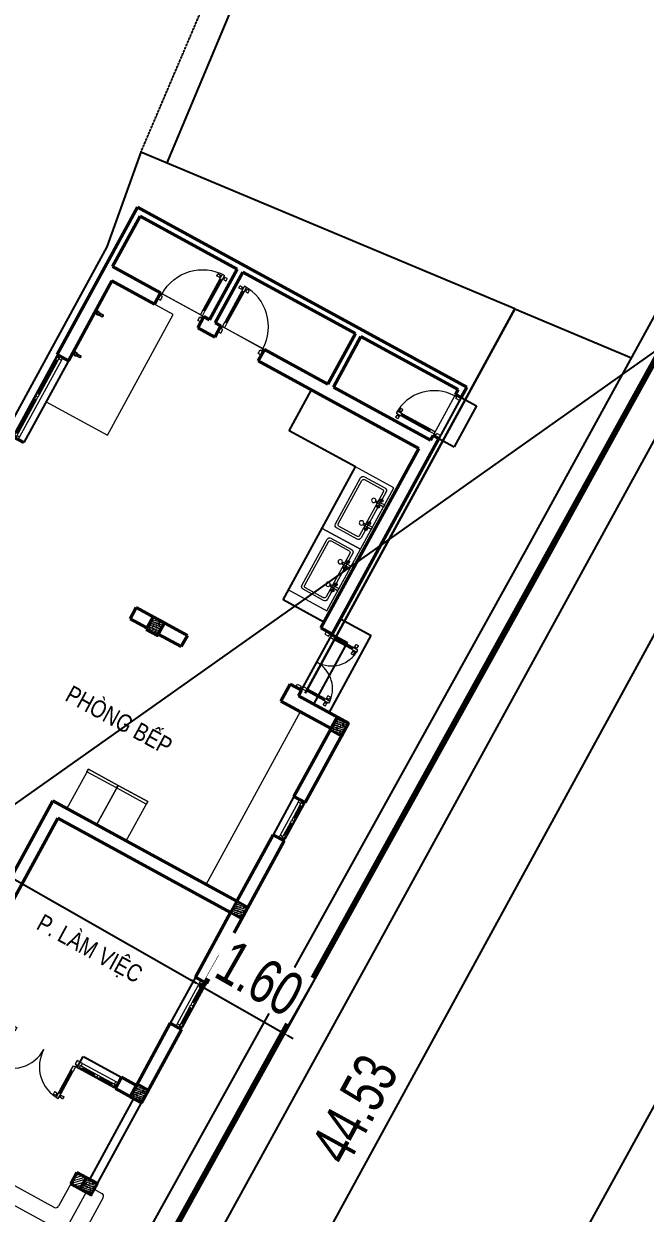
# Model space of a CAD drawing. Header units: millimetres. Extents: x -1055201 to -457681, y -323938 to 182808.
# Drawn here: x -718515 to -707848, y 146464 to 166879 of the extents above; entities that cross this region are included whole.
import ezdxf
from ezdxf.enums import TextEntityAlignment as Align
from ezdxf.xclip import XClip

# ---------------------------------------------------------------- set-up
doc = ezdxf.new("R2010")
doc.units = ezdxf.units.MM
doc.header["$LTSCALE"] = 5
doc.header["$XCLIPFRAME"] = 0
for name, pattern in [('CENTER2', [28.575, 19.05, -3.175, 3.175, -3.175]), ('DASHDOT2', [0.5, 0.25, -0.125, 0, -0.125]), ('DASHED2', [0.375, 0.25, -0.125])]:
    doc.linetypes.add(name, pattern=pattern)
doc.layers.get('0').update_dxf_attribs({"linetype": 'CENTER2'})
for name, color, linetype in [('BOVIA', 1, 'Continuous'), ('diavat', 9, 'Continuous'), ('KYHIEU', 7, 'Continuous'), ('NHA', 2, 'Continuous'), ('Tuongxay', 11, 'Continuous')]:
    doc.layers.add(name, color=color, linetype=linetype)
for name, color, linetype, lineweight in [('cat1', 30, 'Continuous', 50), ('hatch1', 136, 'Continuous', 9), ('ISO', 153, 'Continuous', 13), ('LC Dim', 8, 'Continuous', 18), ('LC Hatch', 252, 'Continuous', 9), ('LC Net dam2', 6, 'Continuous', 40), ('LC Net dam3', 1, 'Continuous', 60), ('LC Net thay', 7, 'Continuous', 25), ('LC Text2', 7, 'Continuous', 25), ('NOITHAT', 125, 'Continuous', 13), ('thay1', 63, 'Continuous', 18)]:
    doc.layers.add(name, color=color, linetype=linetype, lineweight=lineweight)
doc.layers.add('KCS_Plotter', color=11, linetype='Continuous', plot=False)
doc.styles.add('HOATBIF', font='hoatbif.shx', dxfattribs={"width": 0.75})
doc.styles.add('T2', font='VHARIAL.TTF', dxfattribs={"width": 0.8})
doc.styles.add('VnArialH', font='VHARIAL.TTF')
doc.linetypes.add('FENCELINE2', pattern='A,0.25,-0.1,[132,ltypeshp.shx,S=0.1,R=0,X=-0.1,Y=0],-0.1,1', length=1.45)
doc.dimstyles.new('Copy of 1-110', dxfattribs={"dimscale": 110, "dimtxt": 2.5, "dimasz": 0.35, "dimexe": 0.5, "dimexo": 0, "dimgap": 0.8, "dimtad": 1, "dimdec": 0, "dimzin": 0, "dimdsep": 46, "dimtxsty": 'HOATBIF', "dimblk1": 'DOT', "dimblk2": 'DOT', "dimsah": 1, "dimcen": -1, "dimdle": 1, "dimclrd": 256, "dimclre": 256, "dimclrt": 4, "dimadec": 3, "dimazin": 2, "dimtfac": 0.333333, "dimtdec": 0, "dimtix": 1, "dimtmove": 2, "dimatfit": 3, "dimldrblk": 'DOT', "dimfxl": 1, "dimtvp": 0.833333, "dimtolj": 1, "dimtzin": 0, "dimarcsym": 0})

# ---------------------------------------------------------------- blocks, each defined once
blk = doc.blocks.new('Nen ht')
at = {"layer": 'BOVIA', "color": 250, "flags": 128}
for points, elevation in [([(37892, 14124), (38583, 14137), (50244, 35337), (59645, 52500), (59068, 52724)], -192), ([(48244, 8450), (43800, 10662), (43525, 11069), (43430, 11574), (65976, 52541)], -2370)]:
    blk.add_lwpolyline(points, dxfattribs=dict(at, elevation=elevation))
at = {"layer": 'diavat', "color": 250, "linetype": 'DASHED2', "ltscale": 3, "elevation": 191}
blk.add_lwpolyline([(46128, 48850), (48547, 54523), (37864, 58858), (35698, 57665), (33093, 53147)], dxfattribs=at)
at = {"layer": 'NHA', "color": 250, "flags": 128}
for points, elevation in [([(49722, 56185), (46569, 48665)], 168), ([(48948, 39561), (52547, 46159), (46128, 48850), (45542, 47224), (43101, 42750)], 49), ([(52547, 46159), (46128, 48850)], 49), ([(52547, 46159), (54550, 45320)], 49)]:
    blk.add_lwpolyline(points, dxfattribs=dict(at, elevation=elevation))
at = {"layer": 'Tuongxay', "color": 250}
for points, elevation in [([(37759, 14194), (53101, 41847), (59068, 52724), (38492, 61299)], -2370), ([(37410, 14388), (52750, 42041), (58503, 52526), (38338, 60930)], -192), ([(52547, 46159), (48948, 39561)], 49)]:
    blk.add_lwpolyline(points, dxfattribs=dict(at, elevation=elevation))
at = {"layer": 'KYHIEU', "color": 250, "lineweight": 0, "style": 'VnArialH', "width": 0.6}
for tag, p in [('DC-02', (-46804, -9650, -10682)), ('2.478', (-46804, -10928, -10682))]:
    blk.add_attdef(tag, text='', height=756, dxfattribs=at).set_placement(p, align=Align.CENTER)
blk = doc.blocks.new('*U38')
for p, q in [((35, 0), (715, 0)), ((50, -110), (700, -110)), ((435, -20), (655, -20)), ((435, -60), (655, -60))]:
    blk.add_line(p, q)
at = {"color": 8, "lineweight": 5}
for p, q in [((95, -20), (315, -20)), ((95, -35), (315, -35)), ((95, -45), (315, -45)), ((95, -60), (315, -60)), ((435, -20), (655, -20)), ((435, -35), (655, -35)), ((435, -45), (655, -45)), ((435, -60), (655, -60))]:
    blk.add_line(p, q, dxfattribs=at)
for points in [[(0, 0), (35, 0), (35, -60), (50, -60), (50, -110), (0, -110), (0, 0)], [(750, 0), (715, 0), (715, -60), (700, -60), (700, -110), (750, -110), (750, 0)], [(435, -45), (435, -60), (375, -60), (375, -20), (435, -20), (435, -35), (425, -35), (425, -45), (435, -45)], [(655, -45), (655, -60), (715, -60), (715, -20), (655, -20), (655, -35), (665, -35), (665, -45), (655, -45)]]:
    blk.add_lwpolyline(points)
for points in [[(35, -20), (95, -20), (95, -35), (85, -35), (85, -45), (95, -45), (95, -60), (35, -60)], [(375, -20), (315, -20), (315, -35), (325, -35), (325, -45), (315, -45), (315, -60), (375, -60)]]:
    blk.add_lwpolyline(points, close=True)
for points in [[(95, -29, -0.312187), (102, -35, -0.312187)], [(95, -51, 0.312187), (102, -45, 0.312187)], [(315, -29, 0.312187), (308, -35, 0.312187)], [(315, -51, -0.312187), (308, -45, -0.312187)]]:
    blk.add_lwpolyline(points, format="xyb", dxfattribs=at)
for centre, start, end in [((434, -37), 14.2151, 83.5658), ((434, -43), 276.4342, 345.7849), ((656, -37), 96.4342, 165.7849), ((656, -43), 194.2151, 263.5658)]:
    blk.add_arc(centre, 8.25, start, end, dxfattribs=at)
blk = doc.blocks.new('*U39')
for p, q in [((30, 519), (30, 100)), ((70, 519), (70, 100)), ((1230, 519), (1230, 100)), ((1270, 519), (1270, 100))]:
    blk.add_line(p, q)
at = {"color": 8, "lineweight": 9}
for p, q in [((47, 529), (47, 90)), ((52, 529), (52, 90)), ((1248, 529), (1248, 90)), ((1252, 529), (1252, 90))]:
    blk.add_line(p, q, dxfattribs=at)
for points in [[(55, 519), (70, 519), (70, 619), (30, 619), (30, 519), (45, 519), (45, 529), (55, 529), (55, 519)], [(1245, 519), (1230, 519), (1230, 619), (1270, 619), (1270, 519), (1255, 519), (1255, 529), (1245, 529), (1245, 519)], [(20, 564), (10, 564), (10, 574), (20, 574)], [(80, 564), (90, 564), (90, 574), (80, 574)], [(1220, 564), (1210, 564), (1210, 574), (1220, 574)], [(1280, 564), (1290, 564), (1290, 574), (1280, 574)], [(30, 0), (0, 0), (0, -110), (60, -110), (60, -40), (30, -40), (30, 0)], [(55, 100), (70, 100), (70, 0), (30, 0), (30, 100), (45, 100), (45, 90), (55, 90), (55, 100)], [(1245, 100), (1230, 100), (1230, 0), (1270, 0), (1270, 100), (1255, 100), (1255, 90), (1245, 90), (1245, 100)], [(1270, 0), (1300, 0), (1300, -110), (1240, -110), (1240, -40), (1270, -40), (1270, 0)]]:
    blk.add_lwpolyline(points)
for points in [[(5, 548), (-35, 544, -0.443716), (-40, 549), (-40, 588, -0.443716), (-35, 593), (5, 589, -0.385314), (10, 584), (10, 553, -0.385314)], [(95, 548), (135, 544, 0.443716), (140, 549), (140, 588, 0.443716), (135, 593), (95, 589, 0.385314), (90, 584), (90, 553, 0.385314)], [(1205, 548), (1165, 544, -0.443716), (1160, 549), (1160, 588, -0.443716), (1165, 593), (1205, 589, -0.385314), (1210, 584), (1210, 553, -0.385314)], [(1295, 548), (1335, 544, 0.443716), (1340, 549), (1340, 588, 0.443716), (1335, 593), (1295, 589, 0.385314), (1290, 584), (1290, 553, 0.385314)]]:
    blk.add_lwpolyline(points, format="xyb", close=True)
at = {"color": 8, "lineweight": 5}
for centre, start, end in [((33, 1), 359.9081, 90.2333), ((1267, 1), 89.7667, 180.0919)]:
    blk.add_arc(centre, 617, start, end, dxfattribs=at)
for centre, start, end in [((70, 569), 143.1301, 216.8699), ((30, 569), 323.1301, 36.8699), ((1270, 569), 143.1301, 216.8699), ((1230, 569), 323.1301, 36.8699)]:
    blk.add_arc(centre, 50, start, end)
at = {"color": 8, "lineweight": 9}
for centre, start, end in [((47, 520), 186.4342, 273.2898), ((53, 520), 266.7102, 353.5658), ((1247, 520), 186.4342, 273.2898), ((1253, 520), 266.7102, 353.5658), ((47, 99), 86.7102, 173.5658), ((53, 99), 6.4342, 93.2898), ((1247, 99), 86.7102, 173.5658), ((1253, 99), 6.4342, 93.2898)]:
    blk.add_arc(centre, 8.25, start, end, dxfattribs=at)
blk = doc.blocks.new('*U35')
for p, q in [((35, 0), (865, 0)), ((50, -110), (850, -110)), ((510, -20), (805, -20)), ((510, -60), (805, -60))]:
    blk.add_line(p, q)
at = {"color": 8, "lineweight": 5}
for p, q in [((95, -20), (390, -20)), ((95, -35), (390, -35)), ((95, -45), (390, -45)), ((95, -60), (390, -60)), ((510, -20), (805, -20)), ((510, -35), (805, -35)), ((510, -45), (805, -45)), ((510, -60), (805, -60))]:
    blk.add_line(p, q, dxfattribs=at)
for points in [[(0, 0), (35, 0), (35, -60), (50, -60), (50, -110), (0, -110), (0, 0)], [(900, 0), (865, 0), (865, -60), (850, -60), (850, -110), (900, -110), (900, 0)], [(510, -45), (510, -60), (450, -60), (450, -20), (510, -20), (510, -35), (500, -35), (500, -45), (510, -45)], [(805, -45), (805, -60), (865, -60), (865, -20), (805, -20), (805, -35), (815, -35), (815, -45), (805, -45)]]:
    blk.add_lwpolyline(points)
for points in [[(35, -20), (95, -20), (95, -35), (85, -35), (85, -45), (95, -45), (95, -60), (35, -60)], [(450, -20), (390, -20), (390, -35), (400, -35), (400, -45), (390, -45), (390, -60), (450, -60)]]:
    blk.add_lwpolyline(points, close=True)
for points in [[(95, -29, -0.312187), (102, -35, -0.312187)], [(95, -51, 0.312187), (102, -45, 0.312187)], [(390, -29, 0.312187), (383, -35, 0.312187)], [(390, -51, -0.312187), (383, -45, -0.312187)]]:
    blk.add_lwpolyline(points, format="xyb", dxfattribs=at)
for centre, start, end in [((509, -37), 14.2151, 83.5658), ((509, -43), 276.4342, 345.7849), ((806, -37), 96.4342, 165.7849), ((806, -43), 194.2151, 263.5658)]:
    blk.add_arc(centre, 8.25, start, end, dxfattribs=at)
blk = doc.blocks.new('*U36')
for p, q in [((30, -419), (30, -100)), ((70, -419), (70, -100)), ((1030, -419), (1030, -100)), ((1070, -419), (1070, -100))]:
    blk.add_line(p, q)
at = {"color": 8, "lineweight": 9}
for p, q in [((47, -429), (47, -90)), ((52, -429), (52, -90)), ((1048, -429), (1048, -90)), ((1053, -429), (1053, -90))]:
    blk.add_line(p, q, dxfattribs=at)
for points in [[(30, 0), (0, 0), (0, 110), (60, 110), (60, 40), (30, 40), (30, 0)], [(55, -100), (70, -100), (70, 0), (30, 0), (30, -100), (45, -100), (45, -90), (55, -90), (55, -100)], [(1070, 0), (1100, 0), (1100, 110), (1040, 110), (1040, 40), (1070, 40), (1070, 0)], [(1045, -100), (1030, -100), (1030, 0), (1070, 0), (1070, -100), (1055, -100), (1055, -90), (1045, -90), (1045, -100)], [(20, -464), (10, -464), (10, -474), (20, -474)], [(55, -419), (70, -419), (70, -519), (30, -519), (30, -419), (45, -419), (45, -429), (55, -429), (55, -419)], [(80, -464), (90, -464), (90, -474), (80, -474)], [(1020, -464), (1010, -464), (1010, -474), (1020, -474)], [(1045, -419), (1030, -419), (1030, -519), (1070, -519), (1070, -419), (1055, -419), (1055, -429), (1045, -429), (1045, -419)], [(1080, -464), (1090, -464), (1090, -474), (1080, -474)]]:
    blk.add_lwpolyline(points)
for points in [[(5, -448), (-35, -444, 0.443716), (-40, -449), (-40, -488, 0.443716), (-35, -493), (5, -489, 0.385314), (10, -484), (10, -453, 0.385314)], [(95, -448), (135, -444, -0.443716), (140, -449), (140, -488, -0.443716), (135, -493), (95, -489, -0.385314), (90, -484), (90, -453, -0.385314)], [(1005, -448), (965, -444, 0.443716), (960, -449), (960, -488, 0.443716), (965, -493), (1005, -489, 0.385314), (1010, -484), (1010, -453, 0.385314)], [(1095, -448), (1135, -444, -0.443716), (1140, -449), (1140, -488, -0.443716), (1135, -493), (1095, -489, -0.385314), (1090, -484), (1090, -453, -0.385314)]]:
    blk.add_lwpolyline(points, format="xyb", close=True)
at = {"color": 8, "lineweight": 5}
for centre, start, end in [((32, -1), 269.7667, 0.0919), ((1068, -1), 179.9081, 270.2333)]:
    blk.add_arc(centre, 518, start, end, dxfattribs=at)
at = {"color": 8, "lineweight": 9}
for centre, start, end in [((47, -99), 186.4342, 273.2898), ((53, -99), 266.7102, 353.5658), ((1047, -99), 186.4342, 273.2898), ((1053, -99), 266.7102, 353.5658), ((47, -420), 86.7102, 173.5658), ((53, -420), 6.4342, 93.2898), ((1047, -420), 86.7102, 173.5658), ((1053, -420), 6.4342, 93.2898)]:
    blk.add_arc(centre, 8.25, start, end, dxfattribs=at)
for centre, start, end in [((70, -469), 143.1301, 216.8699), ((30, -469), 323.1301, 36.8699), ((1070, -469), 143.1301, 216.8699), ((1030, -469), 323.1301, 36.8699)]:
    blk.add_arc(centre, 50, start, end)
blk = doc.blocks.new('*U37')
for p, q in [((35, 0), (715, 0)), ((50, -110), (700, -110)), ((435, -20), (655, -20)), ((435, -60), (655, -60))]:
    blk.add_line(p, q)
at = {"color": 8, "lineweight": 5}
for p, q in [((95, -20), (315, -20)), ((95, -35), (315, -35)), ((95, -45), (315, -45)), ((95, -60), (315, -60)), ((435, -20), (655, -20)), ((435, -35), (655, -35)), ((435, -45), (655, -45)), ((435, -60), (655, -60))]:
    blk.add_line(p, q, dxfattribs=at)
for points in [[(0, 0), (35, 0), (35, -60), (50, -60), (50, -110), (0, -110), (0, 0)], [(750, 0), (715, 0), (715, -60), (700, -60), (700, -110), (750, -110), (750, 0)], [(435, -45), (435, -60), (375, -60), (375, -20), (435, -20), (435, -35), (425, -35), (425, -45), (435, -45)], [(655, -45), (655, -60), (715, -60), (715, -20), (655, -20), (655, -35), (665, -35), (665, -45), (655, -45)]]:
    blk.add_lwpolyline(points)
for points in [[(35, -20), (95, -20), (95, -35), (85, -35), (85, -45), (95, -45), (95, -60), (35, -60)], [(375, -20), (315, -20), (315, -35), (325, -35), (325, -45), (315, -45), (315, -60), (375, -60)]]:
    blk.add_lwpolyline(points, close=True)
for points in [[(95, -29, -0.312187), (102, -35, -0.312187)], [(95, -51, 0.312187), (102, -45, 0.312187)], [(315, -29, 0.312187), (308, -35, 0.312187)], [(315, -51, -0.312187), (308, -45, -0.312187)]]:
    blk.add_lwpolyline(points, format="xyb", dxfattribs=at)
for centre, start, end in [((434, -37), 14.2151, 83.5658), ((434, -43), 276.4342, 345.7849), ((656, -37), 96.4342, 165.7849), ((656, -43), 194.2151, 263.5658)]:
    blk.add_arc(centre, 8.25, start, end, dxfattribs=at)
blk = doc.blocks.new('*U33')
for p, q in [((-30, 0), (-770, 0)), ((-70, -640), (-70, -100)), ((-30, -640), (-30, -100))]:
    blk.add_line(p, q)
at = {"color": 8, "lineweight": 9}
for p, q in [((-53, -650), (-53, -90)), ((-48, -650), (-48, -90))]:
    blk.add_line(p, q, dxfattribs=at)
for points in [[(-770, 0), (-800, 0), (-800, 110), (-740, 110), (-740, 40), (-770, 40)], [(-30, 0), (0, 0), (0, 110), (-60, 110), (-60, 40), (-30, 40)]]:
    blk.add_lwpolyline(points, close=True)
for points in [[(-55, -100), (-70, -100), (-70, 0), (-30, 0), (-30, -100), (-45, -100), (-45, -90), (-55, -90), (-55, -100)], [(-80, -685), (-90, -685), (-90, -695), (-80, -695)], [(-55, -640), (-70, -640), (-70, -740), (-30, -740), (-30, -640), (-45, -640), (-45, -650), (-55, -650), (-55, -640)], [(-20, -685), (-10, -685), (-10, -695), (-20, -695)]]:
    blk.add_lwpolyline(points)
for points in [[(-95, -670), (-135, -666, 0.443716), (-140, -671), (-140, -709, 0.443716), (-135, -714), (-95, -710, 0.385314), (-90, -705), (-90, -675, 0.385314)], [(-5, -670), (35, -666, -0.443716), (40, -671), (40, -709, -0.443716), (35, -714), (-5, -710, -0.385314), (-10, -705), (-10, -675, -0.385314)]]:
    blk.add_lwpolyline(points, format="xyb", close=True)
for centre, radius, start, end in [((-30, 0), 740, 180, 270), ((-53, -99), 8.25, 186.4342, 273.2898), ((-47, -99), 8.25, 266.7102, 353.5658), ((-53, -641), 8.25, 86.7102, 173.5658), ((-47, -641), 8.25, 6.4342, 93.2898)]:
    blk.add_arc(centre, radius, start, end, dxfattribs=at)
for centre, start, end in [((-30, -690), 143.1301, 216.8699), ((-70, -690), 323.1301, 36.8699)]:
    blk.add_arc(centre, 50, start, end)
blk = doc.blocks.new('*U34')
for p, q in [((35, 0), (1565, 0)), ((50, -110), (1550, -110)), ((860, -20), (1505, -20)), ((860, -60), (1505, -60))]:
    blk.add_line(p, q)
at = {"color": 8, "lineweight": 5}
for p, q in [((95, -20), (740, -20)), ((95, -35), (740, -35)), ((95, -45), (740, -45)), ((95, -60), (740, -60)), ((860, -20), (1505, -20)), ((860, -35), (1505, -35)), ((860, -45), (1505, -45)), ((860, -60), (1505, -60))]:
    blk.add_line(p, q, dxfattribs=at)
for points in [[(0, 0), (35, 0), (35, -60), (50, -60), (50, -110), (0, -110), (0, 0)], [(1600, 0), (1565, 0), (1565, -60), (1550, -60), (1550, -110), (1600, -110), (1600, 0)], [(860, -45), (860, -60), (800, -60), (800, -20), (860, -20), (860, -35), (850, -35), (850, -45), (860, -45)], [(1505, -45), (1505, -60), (1565, -60), (1565, -20), (1505, -20), (1505, -35), (1515, -35), (1515, -45), (1505, -45)]]:
    blk.add_lwpolyline(points)
for points in [[(35, -20), (95, -20), (95, -35), (85, -35), (85, -45), (95, -45), (95, -60), (35, -60)], [(800, -20), (740, -20), (740, -35), (750, -35), (750, -45), (740, -45), (740, -60), (800, -60)]]:
    blk.add_lwpolyline(points, close=True)
for points in [[(95, -29, -0.312187), (102, -35, -0.312187)], [(95, -51, 0.312187), (102, -45, 0.312187)], [(740, -29, 0.312187), (733, -35, 0.312187)], [(740, -51, -0.312187), (733, -45, -0.312187)]]:
    blk.add_lwpolyline(points, format="xyb", dxfattribs=at)
for centre, start, end in [((859, -37), 14.2151, 83.5658), ((859, -43), 276.4342, 345.7849), ((1506, -37), 96.4342, 165.7849), ((1506, -43), 194.2151, 263.5658)]:
    blk.add_arc(centre, 8.25, start, end, dxfattribs=at)
blk = doc.blocks.new('*U62')
for p, q in [((-30, 0), (-820, 0)), ((-70, -690), (-70, -100)), ((-30, -690), (-30, -100))]:
    blk.add_line(p, q)
at = {"color": 8, "lineweight": 9}
for p, q in [((-53, -700), (-53, -90)), ((-48, -700), (-48, -90))]:
    blk.add_line(p, q, dxfattribs=at)
for points in [[(-820, 0), (-850, 0), (-850, 110), (-790, 110), (-790, 40), (-820, 40)], [(-30, 0), (0, 0), (0, 110), (-60, 110), (-60, 40), (-30, 40)]]:
    blk.add_lwpolyline(points, close=True)
for points in [[(-55, -100), (-70, -100), (-70, 0), (-30, 0), (-30, -100), (-45, -100), (-45, -90), (-55, -90), (-55, -100)], [(-80, -735), (-90, -735), (-90, -745), (-80, -745)], [(-55, -690), (-70, -690), (-70, -790), (-30, -790), (-30, -690), (-45, -690), (-45, -700), (-55, -700), (-55, -690)], [(-20, -735), (-10, -735), (-10, -745), (-20, -745)]]:
    blk.add_lwpolyline(points)
for points in [[(-95, -720), (-135, -716, 0.443716), (-140, -721), (-140, -759, 0.443716), (-135, -764), (-95, -760, 0.385314), (-90, -755), (-90, -725, 0.385314)], [(-5, -720), (35, -716, -0.443716), (40, -721), (40, -759, -0.443716), (35, -764), (-5, -760, -0.385314), (-10, -755), (-10, -725, -0.385314)]]:
    blk.add_lwpolyline(points, format="xyb", close=True)
for centre, radius, start, end in [((-30, 0), 790, 180, 270), ((-53, -99), 8.25, 186.4342, 273.2898), ((-47, -99), 8.25, 266.7102, 353.5658), ((-53, -691), 8.25, 86.7102, 173.5658), ((-47, -691), 8.25, 6.4342, 93.2898)]:
    blk.add_arc(centre, radius, start, end, dxfattribs=at)
for centre, start, end in [((-30, -740), 143.1301, 216.8699), ((-70, -740), 323.1301, 36.8699)]:
    blk.add_arc(centre, 50, start, end)
blk = doc.blocks.new('*U59')
for p, q in [((-30, 0), (-820, 0)), ((-70, -690), (-70, -100)), ((-30, -690), (-30, -100))]:
    blk.add_line(p, q)
at = {"color": 8, "lineweight": 9}
for p, q in [((-53, -700), (-53, -90)), ((-48, -700), (-48, -90))]:
    blk.add_line(p, q, dxfattribs=at)
for points in [[(-820, 0), (-850, 0), (-850, 110), (-790, 110), (-790, 40), (-820, 40)], [(-30, 0), (0, 0), (0, 110), (-60, 110), (-60, 40), (-30, 40)]]:
    blk.add_lwpolyline(points, close=True)
for points in [[(-55, -100), (-70, -100), (-70, 0), (-30, 0), (-30, -100), (-45, -100), (-45, -90), (-55, -90), (-55, -100)], [(-80, -735), (-90, -735), (-90, -745), (-80, -745)], [(-55, -690), (-70, -690), (-70, -790), (-30, -790), (-30, -690), (-45, -690), (-45, -700), (-55, -700), (-55, -690)], [(-20, -735), (-10, -735), (-10, -745), (-20, -745)]]:
    blk.add_lwpolyline(points)
for points in [[(-95, -720), (-135, -716, 0.443716), (-140, -721), (-140, -759, 0.443716), (-135, -764), (-95, -760, 0.385314), (-90, -755), (-90, -725, 0.385314)], [(-5, -720), (35, -716, -0.443716), (40, -721), (40, -759, -0.443716), (35, -764), (-5, -760, -0.385314), (-10, -755), (-10, -725, -0.385314)]]:
    blk.add_lwpolyline(points, format="xyb", close=True)
for centre, radius, start, end in [((-30, 0), 790, 180, 270), ((-53, -99), 8.25, 186.4342, 273.2898), ((-47, -99), 8.25, 266.7102, 353.5658), ((-53, -691), 8.25, 86.7102, 173.5658), ((-47, -691), 8.25, 6.4342, 93.2898)]:
    blk.add_arc(centre, radius, start, end, dxfattribs=at)
for centre, start, end in [((-30, -740), 143.1301, 216.8699), ((-70, -740), 323.1301, 36.8699)]:
    blk.add_arc(centre, 50, start, end)
blk = doc.blocks.new('TAP 4- MBANG')
for p, q in [((35, 0), (-35, 0)), ((-20, -67), (-20, -144)), ((-15, -65), (-15, -131)), ((15, -93), (-15, -93)), ((10, -10), (-10, -10)), ((-10, -10), (-10, -20)), ((10, -20), (-10, -20)), ((8, -70), (-8, -70)), ((-5, -10), (-5, -20)), ((5, -10), (5, -20)), ((10, -10), (10, -20)), ((15, -65), (15, -129)), ((20, -67), (20, -140))]:
    blk.add_line(p, q)
for points in [[(-2, -38), (-5, -38), (-5, -41), (-2, -41)], [(7, -38), (4, -38), (4, -41), (7, -41)]]:
    blk.add_lwpolyline(points, close=True)
for centre, radius, start, end in [((-2, 47), 57.6, 234.6882, 261.7089), ((0, -51), 31.2, 50.9775, 230.1971), ((0, -52), 24.8, 307.2371, 232.7629), ((0, -51), 31.2, 309.8029, 129.0225), ((0, -52), 19.8, 294.0329, 245.9671), ((0, -139), 20.3, 193.9375, 355.1867), ((0, -123), 16.9, 210.5948, 335.9514), ((0, -128), 15.2, 190.949, 355.5972), ((2, 47), 57.6, 278.2911, 305.3118)]:
    blk.add_arc(centre, radius, start, end)
blk = doc.blocks.new('*U306')
at = {"layer": 'NOITHAT', "rotation": 180}
blk.add_blockref('TAP 4- MBANG', (0, -79), dxfattribs=at)
blk = doc.blocks.new('*U305')
at = {"layer": 'LC Net dam3', "color": 0, "linetype": 'ByBlock', "lineweight": -2, "transparency": 16777216}
for p in [(0, 0), (800, 0)]:
    blk.add_blockref('*U306', p, dxfattribs=at)
blk = doc.blocks.new('dgds22233444gf')
for p, q in [((-448828, 692702), (-448896, 692702)), ((-448864, 692658), (-448864, 692744)), ((-448828, 692586), (-448896, 692586)), ((-448864, 692631), (-448864, 692545))]:
    blk.add_line(p, q)
blk.add_lwpolyline([(-448788, 692661), (-448788, 692631), (-448947, 692621), (-448947, 692667)], close=True)
for centre, radius in [((-448864, 692702), 25.2), ((-448864, 692702), 19.8), ((-448864, 692586), 25.2), ((-448864, 692586), 19.8)]:
    blk.add_circle(centre, radius)
blk = doc.blocks.new('dsadasd')
at = {"layer": 'NOITHAT', "linetype": 'ByBlock'}
for p, q in [((192, 493), (192, 92)), ((234, 468), (234, 117)), ((1142, 543), (242, 543)), ((1117, 501), (267, 501)), ((1151, 117), (1151, 468)), ((1192, 92), (1192, 493)), ((242, 42), (1142, 42)), ((267, 84), (1117, 84))]:
    blk.add_line(p, q, dxfattribs=at)
for centre in [(472, 159), (911, 159)]:
    blk.add_circle(centre, 37.5, dxfattribs=at)
for centre, radius, start, end in [((242, 493), 50, 90, 180), ((267, 468), 33.3, 90, 180), ((1117, 468), 33.3, 0, 90), ((1142, 493), 50, 0, 90), ((242, 92), 50, 180, 270), ((267, 117), 33.3, 180, 270), ((1117, 117), 33.3, 270, 0), ((1142, 92), 50, 270, 0)]:
    blk.add_arc(centre, radius, start, end, dxfattribs=at)
at = {"layer": 'NOITHAT', "xscale": -1, "rotation": 270}
for p in [(-692174, 448906), (-691735, 448906)]:
    blk.add_blockref('dgds22233444gf', p, dxfattribs=at)
blk = doc.blocks.new('*U308')
at = {"layer": 'NOITHAT'}
blk.add_lwpolyline([(375, 600), (375, -600), (-375, -600), (-375, 600)], close=True, dxfattribs=at)
at = {"layer": 'hatch1', "rotation": 270}
blk.add_blockref('dsadasd', (-333, 718), dxfattribs=at)
blk = doc.blocks.new('*U307')
at = {"layer": 'thay1', "color": 0, "linetype": 'ByBlock', "lineweight": -2, "transparency": 16777216}
for p in [(0, 0), (0, -1200)]:
    blk.add_blockref('*U308', p, dxfattribs=at)
blk = doc.blocks.new('Nhaf hiệu bộ')
at = {"layer": 'LC Hatch', "ltscale": 2}
h = blk.add_hatch(dxfattribs=at)
h.set_pattern_fill('BETONG', color=256, scale=20, pattern_type=2)
h.set_pattern_definition([(360, (-3795.02, 75865.2), (3e-14, 103.92305), [2.5, -57.5]), (360, (-3795.02, 75869.53), (3e-14, 103.92305), [2.5, -57.5]), (120, (-3795.02, 75865.2), (-90, -51.96152), [2.5, -57.5]), (120, (-3791.27, 75867.36), (-90, -51.96152), [2.5, -57.5]), (360, (-3765.02, 75917.16), (3e-14, 103.92305), [2.5, -57.5]), (360, (-3765.02, 75921.49), (3e-14, 103.92305), [2.5, -57.5]), (120, (-3765.02, 75917.16), (-90, -51.96152), [2.5, -57.5]), (120, (-3761.27, 75919.33), (-90, -51.96152), [2.5, -57.5]), (60, (-3792.52, 75865.2), (-90, 51.96152), [2.5, -57.5]), (60, (-3796.27, 75867.36), (-90, 51.96152), [2.5, -57.5]), (60, (-3762.52, 75813.24), (-90, 51.96152), [2.5, -57.5]), (60, (-3766.27, 75815.4), (-90, 51.96152), [2.5, -57.5]), (45, (-3795.016, 75865.2), (-21.213203, 21.213203), []), (50, (-3795.02, 75865.2), (143.45204, -12.55043), [15, -165]), (355, (-3795.02, 75865.2), (-27.75027, 150.43843), [12, -132]), (100.4514, (-3783.06, 75864.15), (115.70188, 137.8879), [12.74804, -140.22842]), (46.1842, (-3795.02, 75905.2), (213.4482, -33.1038), [22.5, -247.5]), (96.6356, (-3777.23, 75902.44), (186.93254, 194.8236), [19.12206, -210.3426]), (351.1842, (-3795.02, 75905.2), (186.9324, 194.8237), [18, -198]), (21, (-3775.02, 75895.2), (119.38141, -80.52378), [15, -165]), (326, (-3775.02, 75895.2), (48.66307, 145.03), [12, -132]), (71.4514, (-3765.07, 75888.49), (168.04453, 64.5061), [12.74804, -140.22842]), (37.5, (-3795.016, 75865.2), (2.43197, 66.57877), [0, -130.4, 0, -134, 0, -132.5]), (7.5, (-3795.016, 75865.2), (52.61391, 78.88234), [0, -76.4, 0, -127.4, 0, -50.5]), (327.5, (-3839.616, 75865.2), (106.764487, -4.510974), [0, -50, 0, -156, 0, -207]), (317.5, (-3859.62, 75865.2), (116.63723, 20.021), [0, -65, 0, -103.6, 0, -147])])
h.paths.add_polyline_path([(21220, 9220), (21000, 9220), (21000, 8970), (21220, 8970)])
h = blk.add_hatch(dxfattribs=at)
h.set_pattern_fill('BETONG', color=256, scale=20, pattern_type=2)
h.set_pattern_definition([(360, (-195.02, 75865.2), (3e-14, 103.92305), [2.5, -57.5]), (360, (-195.02, 75869.53), (3e-14, 103.92305), [2.5, -57.5]), (120, (-195.02, 75865.2), (-90, -51.96152), [2.5, -57.5]), (120, (-191.27, 75867.36), (-90, -51.96152), [2.5, -57.5]), (360, (-165.02, 75917.16), (3e-14, 103.92305), [2.5, -57.5]), (360, (-165.02, 75921.49), (3e-14, 103.92305), [2.5, -57.5]), (120, (-165.02, 75917.16), (-90, -51.96152), [2.5, -57.5]), (120, (-161.27, 75919.33), (-90, -51.96152), [2.5, -57.5]), (60, (-192.52, 75865.2), (-90, 51.96152), [2.5, -57.5]), (60, (-196.27, 75867.36), (-90, 51.96152), [2.5, -57.5]), (60, (-162.52, 75813.24), (-90, 51.96152), [2.5, -57.5]), (60, (-166.27, 75815.4), (-90, 51.96152), [2.5, -57.5]), (45, (-195.016, 75865.2), (-21.213203, 21.213203), []), (50, (-195.02, 75865.2), (143.45204, -12.55043), [15, -165]), (355, (-195.02, 75865.2), (-27.75027, 150.43843), [12, -132]), (100.4514, (-183.06, 75864.15), (115.70188, 137.8879), [12.74804, -140.22842]), (46.1842, (-195.02, 75905.2), (213.4482, -33.1038), [22.5, -247.5]), (96.6356, (-177.23, 75902.44), (186.93254, 194.8236), [19.12206, -210.3426]), (351.1842, (-195.02, 75905.2), (186.9324, 194.8237), [18, -198]), (21, (-175.02, 75895.2), (119.38141, -80.52378), [15, -165]), (326, (-175.02, 75895.2), (48.66307, 145.03), [12, -132]), (71.4514, (-165.07, 75888.49), (168.04453, 64.5061), [12.74804, -140.22842]), (37.5, (-195.016, 75865.2), (2.43197, 66.57877), [0, -130.4, 0, -134, 0, -132.5]), (7.5, (-195.016, 75865.2), (52.61391, 78.88234), [0, -76.4, 0, -127.4, 0, -50.5]), (327.5, (-239.616, 75865.2), (106.764487, -4.510974), [0, -50, 0, -156, 0, -207]), (317.5, (-259.62, 75865.2), (116.63723, 20.021), [0, -65, 0, -103.6, 0, -147])])
h.paths.add_polyline_path([(24820, 9220), (24600, 9220), (24600, 8970), (24820, 8970)])
h = blk.add_hatch(dxfattribs=at)
h.set_pattern_fill('BETONG', color=256, scale=20, pattern_type=2)
h.set_pattern_definition([(360, (-4200.47, 81090.9), (3e-14, 103.92305), [2.5, -57.5]), (360, (-4200.47, 81095.23), (3e-14, 103.92305), [2.5, -57.5]), (120, (-4200.47, 81090.9), (-90, -51.96152), [2.5, -57.5]), (120, (-4196.72, 81093.06), (-90, -51.96152), [2.5, -57.5]), (360, (-4170.47, 81142.86), (3e-14, 103.92305), [2.5, -57.5]), (360, (-4170.47, 81147.19), (3e-14, 103.92305), [2.5, -57.5]), (120, (-4170.47, 81142.86), (-90, -51.96152), [2.5, -57.5]), (120, (-4166.72, 81145.02), (-90, -51.96152), [2.5, -57.5]), (60, (-4197.97, 81090.9), (-90, 51.96152), [2.5, -57.5]), (60, (-4201.72, 81093.06), (-90, 51.96152), [2.5, -57.5]), (60, (-4167.97, 81038.93), (-90, 51.96152), [2.5, -57.5]), (60, (-4171.72, 81041.1), (-90, 51.96152), [2.5, -57.5]), (45, (-4200.474, 81090.895), (-21.213203, 21.213203), []), (50, (-4200.47, 81090.9), (143.45204, -12.55043), [15, -165]), (355, (-4200.47, 81090.9), (-27.75027, 150.43843), [12, -132]), (100.4514, (-4188.52, 81089.85), (115.70188, 137.8879), [12.74804, -140.22842]), (46.1842, (-4200.47, 81130.9), (213.4482, -33.1038), [22.5, -247.5]), (96.6356, (-4182.69, 81128.14), (186.93254, 194.8236), [19.12206, -210.3426]), (351.1842, (-4200.47, 81130.9), (186.9324, 194.8237), [18, -198]), (21, (-4180.47, 81120.9), (119.38141, -80.52378), [15, -165]), (326, (-4180.47, 81120.9), (48.66307, 145.03), [12, -132]), (71.4514, (-4170.53, 81114.18), (168.04453, 64.5061), [12.74804, -140.22842]), (37.5, (-4200.474, 81090.895), (2.43197, 66.57877), [0, -130.4, 0, -134, 0, -132.5]), (7.5, (-4200.474, 81090.895), (52.61391, 78.88234), [0, -76.4, 0, -127.4, 0, -50.5]), (327.5, (-4245.074, 81090.895), (106.764487, -4.510974), [0, -50, 0, -156, 0, -207]), (317.5, (-4265.07, 81090.895), (116.63723, 20.021), [0, -65, 0, -103.6, 0, -147])])
h.paths.add_polyline_path([(24820, 5620), (24600, 5620), (24600, 5400), (24820, 5400)])
h = blk.add_hatch(dxfattribs=at)
h.set_pattern_fill('BETONG', color=256, scale=20, pattern_type=2)
h.set_pattern_definition([(360, (-195.02, 68695.2), (3e-14, 103.92305), [2.5, -57.5]), (360, (-195.02, 68699.53), (3e-14, 103.92305), [2.5, -57.5]), (120, (-195.02, 68695.2), (-90, -51.96152), [2.5, -57.5]), (120, (-191.27, 68697.36), (-90, -51.96152), [2.5, -57.5]), (360, (-165.02, 68747.16), (3e-14, 103.92305), [2.5, -57.5]), (360, (-165.02, 68751.49), (3e-14, 103.92305), [2.5, -57.5]), (120, (-165.02, 68747.16), (-90, -51.96152), [2.5, -57.5]), (120, (-161.27, 68749.33), (-90, -51.96152), [2.5, -57.5]), (60, (-192.52, 68695.2), (-90, 51.96152), [2.5, -57.5]), (60, (-196.27, 68697.36), (-90, 51.96152), [2.5, -57.5]), (60, (-162.52, 68643.24), (-90, 51.96152), [2.5, -57.5]), (60, (-166.27, 68645.4), (-90, 51.96152), [2.5, -57.5]), (45, (-195.016, 68695.2), (-21.213203, 21.213203), []), (50, (-195.02, 68695.2), (143.45204, -12.55043), [15, -165]), (355, (-195.02, 68695.2), (-27.75027, 150.43843), [12, -132]), (100.4514, (-183.06, 68694.15), (115.70188, 137.8879), [12.74804, -140.22842]), (46.1842, (-195.02, 68735.2), (213.4482, -33.1038), [22.5, -247.5]), (96.6356, (-177.23, 68732.44), (186.93254, 194.8236), [19.12206, -210.3426]), (351.1842, (-195.02, 68735.2), (186.9324, 194.8237), [18, -198]), (21, (-175.02, 68725.2), (119.38141, -80.52378), [15, -165]), (326, (-175.02, 68725.2), (48.66307, 145.03), [12, -132]), (71.4514, (-165.07, 68718.49), (168.04453, 64.5061), [12.74804, -140.22842]), (37.5, (-195.016, 68695.2), (2.43197, 66.57877), [0, -130.4, 0, -134, 0, -132.5]), (7.5, (-195.016, 68695.2), (52.61391, 78.88234), [0, -76.4, 0, -127.4, 0, -50.5]), (327.5, (-239.616, 68695.2), (106.764487, -4.510974), [0, -50, 0, -156, 0, -207]), (317.5, (-259.62, 68695.2), (116.63723, 20.021), [0, -65, 0, -103.6, 0, -147])])
h.paths.add_polyline_path([(24820, 2050), (24600, 2050), (24600, 1800), (24820, 1800)])
h = blk.add_hatch(dxfattribs=at)
h.set_pattern_fill('ANSI31', color=256, scale=300)
h.set_pattern_definition([(45, (-28800.474, 75690.895), (-26.516504, 26.516504), [])])
h.paths.add_polyline_path([(24600, 220), (24420, 220), (24420, 0), (24600, 0)])
h = blk.add_hatch(dxfattribs=at)
h.set_pattern_fill('BETONG', color=256, scale=20, pattern_type=2)
h.set_pattern_definition([(360, (-4200.47, 75690.9), (3e-14, 103.92305), [2.5, -57.5]), (360, (-4200.47, 75695.23), (3e-14, 103.92305), [2.5, -57.5]), (120, (-4200.47, 75690.9), (-90, -51.96152), [2.5, -57.5]), (120, (-4196.72, 75693.06), (-90, -51.96152), [2.5, -57.5]), (360, (-4170.47, 75742.86), (3e-14, 103.92305), [2.5, -57.5]), (360, (-4170.47, 75747.19), (3e-14, 103.92305), [2.5, -57.5]), (120, (-4170.47, 75742.86), (-90, -51.96152), [2.5, -57.5]), (120, (-4166.72, 75745.02), (-90, -51.96152), [2.5, -57.5]), (60, (-4197.97, 75690.9), (-90, 51.96152), [2.5, -57.5]), (60, (-4201.72, 75693.06), (-90, 51.96152), [2.5, -57.5]), (60, (-4167.97, 75638.93), (-90, 51.96152), [2.5, -57.5]), (60, (-4171.72, 75641.1), (-90, 51.96152), [2.5, -57.5]), (45, (-4200.474, 75690.895), (-21.213203, 21.213203), []), (50, (-4200.47, 75690.9), (143.45204, -12.55043), [15, -165]), (355, (-4200.47, 75690.9), (-27.75027, 150.43843), [12, -132]), (100.4514, (-4188.52, 75689.85), (115.70188, 137.8879), [12.74804, -140.22842]), (46.1842, (-4200.47, 75730.9), (213.4482, -33.1038), [22.5, -247.5]), (96.6356, (-4182.69, 75728.14), (186.93254, 194.8236), [19.12206, -210.3426]), (351.1842, (-4200.47, 75730.9), (186.9324, 194.8237), [18, -198]), (21, (-4180.47, 75720.9), (119.38141, -80.52378), [15, -165]), (326, (-4180.47, 75720.9), (48.66307, 145.03), [12, -132]), (71.4514, (-4170.53, 75714.18), (168.04453, 64.5061), [12.74804, -140.22842]), (37.5, (-4200.474, 75690.895), (2.43197, 66.57877), [0, -130.4, 0, -134, 0, -132.5]), (7.5, (-4200.474, 75690.895), (52.61391, 78.88234), [0, -76.4, 0, -127.4, 0, -50.5]), (327.5, (-4245.074, 75690.895), (106.764487, -4.510974), [0, -50, 0, -156, 0, -207]), (317.5, (-4265.07, 75690.895), (116.63723, 20.021), [0, -65, 0, -103.6, 0, -147])])
h.paths.add_polyline_path([(24820, 220), (24600, 220), (24600, 0), (24820, 0)])
at = {"layer": 'cat1', "ltscale": 2}
for p, q in [((23840, 15260), (17400, 15260)), ((17400, 14160), (17400, 15260)), ((19410, 15150), (17510, 15150)), ((17510, 14160), (17510, 15150)), ((19410, 14160), (19410, 15150)), ((21720, 15150), (19520, 15150)), ((19520, 14160), (19520, 15150)), ((21720, 14160), (21720, 15150)), ((23730, 15150), (21830, 15150)), ((21830, 14160), (21830, 15150)), ((23730, 15150), (23730, 15055)), ((23840, 15055), (23840, 15260)), ((23730, 15055), (23840, 15055)), ((17400, 12380), (17400, 14160)), ((18450, 14160), (17510, 14160)), ((18450, 14160), (18450, 13940)), ((19300, 14160), (19410, 14160)), ((19300, 14160), (19300, 13940)), ((19520, 14160), (19630, 14160)), ((19630, 14160), (19630, 13940)), ((20480, 14160), (21720, 14160)), ((20480, 14160), (20480, 13940)), ((21830, 14160), (23730, 14160)), ((23730, 14255), (23730, 14160)), ((23730, 14255), (23840, 14255)), ((23840, 10430), (23840, 14255)), ((17620, 12380), (17620, 13940)), ((18450, 13940), (17620, 13940)), ((19630, 13940), (19300, 13940)), ((23620, 13940), (20480, 13940)), ((23620, 10430), (23620, 13940)), ((17400, 12380), (17620, 12380)), ((17400, 10780), (17620, 10780)), ((23840, 10430), (23620, 10430)), ((20670, 9220), (21670, 9220)), ((20670, 9220), (20670, 9000)), ((21670, 9220), (21670, 9000)), ((23620, 9330), (23620, 9000)), ((23840, 9330), (23620, 9330)), ((23840, 9330), (23840, 9220)), ((23840, 9220), (24820, 9220)), ((24820, 7670), (24820, 9220)), ((20670, 9000), (21000, 9000)), ((21220, 9000), (21670, 9000)), ((23620, 9000), (24600, 9000)), ((24600, 7670), (24600, 9000)), ((24820, 7670), (24600, 7670)), ((24600, 5620), (24600, 6920)), ((24820, 6920), (24600, 6920)), ((24820, 4135), (24820, 6920)), ((21000, 2020), (21000, 5620)), ((21000, 5620), (24600, 5620)), ((21220, 2020), (21220, 5400)), ((21220, 5400), (24600, 5400)), ((24600, 4135), (24600, 5400)), ((24820, 4135), (24600, 4135)), ((24600, 2020), (24600, 3235)), ((24820, 3235), (24600, 3235)), ((24820, 1800), (24820, 3235)), ((24310, 2020), (24600, 2020)), ((24310, 1800), (24310, 2020)), ((24310, 1800), (24820, 1800)), ((24420, 220), (24600, 220)), ((24420, 220), (24420, 0)), ((24420, 0), (24820, 0))]:
    blk.add_line(p, q, dxfattribs=at)
at = {"layer": 'LC Net dam2', "ltscale": 2}
for points in [[(21000, 8970), (21220, 8970), (21220, 9220), (21000, 9220)], [(24600, 8970), (24820, 8970), (24820, 9220), (24600, 9220)], [(24600, 5400), (24820, 5400), (24820, 5620), (24600, 5620)], [(24600, 1800), (24820, 1800), (24820, 2050), (24600, 2050)], [(24600, 0), (24820, 0), (24820, 220), (24600, 220)]]:
    blk.add_lwpolyline(points, close=True, dxfattribs=at)
at = {"layer": 'LC Net thay', "ltscale": 2}
for p, q in [((23840, 15055), (23840, 14255)), ((23840, 15055), (24140, 15055)), ((24140, 15055), (24140, 14255)), ((23840, 14255), (24140, 14255)), ((21520, 13140), (21520, 13940)), ((21520, 13140), (21520, 13940)), ((22820, 13140), (21520, 13140)), ((22820, 13140), (21520, 13140)), ((22820, 10540), (22820, 13140)), ((17620, 12380), (17620, 10780)), ((17620, 12380), (17620, 10780)), ((23840, 10730), (24440, 10730)), ((24440, 9220), (24440, 10730)), ((23620, 10540), (22820, 10540)), ((23620, 10540), (22820, 10540)), ((23840, 9330), (23840, 10430)), ((23840, 10430), (24140, 10430)), ((24140, 9220), (24140, 10430)), ((24600, 7670), (24600, 6920)), ((24600, 4135), (24600, 3235)), ((23560, 1800), (23560, 2020)), ((23566, 2020), (24316, 2020)), ((24670, 220), (24670, 1800)), ((24820, 220), (24820, 1800))]:
    blk.add_line(p, q, dxfattribs=at)
at = {"layer": 'NOITHAT', "ltscale": 2}
blk.add_lwpolyline([(24000, 9000), (24600, 9000), (24600, 5620), (24000, 5620)], close=True, dxfattribs=at)
at = {"layer": 'NOITHAT'}
for points in [[(21278, 6390), (21858, 6390), (21858, 6340), (21278, 6340)], [(21858, 6390), (22438, 6390), (22438, 6340), (21858, 6340)]]:
    blk.add_lwpolyline(points, close=True, dxfattribs=at)
at = {"layer": 'thay1', "ltscale": 2}
for p, q in [((18450, 14160), (19300, 14160)), ((20480, 14160), (19630, 14160)), ((24420, 0), (24420, -440)), ((24720, 0), (24720, -740)), ((24820, 110), (24970, 110)), ((25020, 60), (25020, -1040)), ((450, -490), (24370, -490)), ((150, -790), (24670, -790))]:
    blk.add_line(p, q, dxfattribs=at)
blk.add_lwpolyline([(17620, 11580), (18820, 11580), (18820, 13940), (17620, 13940)], close=True, dxfattribs=at)
at = {"layer": 'thay1'}
for points in [[(21858, 6390), (21278, 6390), (21278, 5620), (21858, 5620)], [(22438, 6390), (21858, 6390), (21858, 5620), (22438, 5620)]]:
    blk.add_lwpolyline(points, close=True, dxfattribs=at)
at = {"layer": 'thay1', "ltscale": 2}
for centre, start, end in [((24970, 60), 0, 90), ((24370, -440), 270, 0)]:
    blk.add_arc(centre, 50, start, end, dxfattribs=at)
at = {"layer": 'ISO', "xscale": -1}
for name, p, rotation in [('*U62', (19300, 14160), 180), ('*U34', (17400, 12380), 90), ('*U38', (23560, 1800), 180)]:
    blk.add_blockref(name, p, dxfattribs=dict(at, rotation=rotation))
at = {"layer": 'ISO'}
for name, p, rotation in [('*U59', (19630, 14160), 180), ('*U33', (23730, 14255), 269.9999999999999), ('*U36', (23840, 9330), 90), ('*U37', (24820, 7670), 269.9999999999999), ('*U35', (24820, 4135), 269.9999999999999), ('*U39', (23560, 1800), 179.9999999999872)]:
    blk.add_blockref(name, p, dxfattribs=dict(at, rotation=rotation))
at = {"layer": 'LC Net dam3', "linetype": 'DASHDOT2', "rotation": 269.9999999999999}
blk.add_blockref('*U305', (17699, 13340), dxfattribs=at)
at = {"layer": 'thay1', "xscale": -1}
blk.add_blockref('*U307', (23195, 12540), dxfattribs=at)
at = {"layer": 'LC Text2', "style": 'T2', "width": 0.8}
for s, p in [('phßng bÕp', (20340, 7233)), ('p. lµm viÖc', (21785, 3552))]:
    blk.add_text(s, height=300, dxfattribs=at).set_placement(p)
blk = doc.blocks.new('DOT')
at = {"color": 0, "linetype": 'ByBlock'}
blk.add_line((-0.5, 0), (-1, 0), dxfattribs=at)
at = {"color": 0, "linetype": 'ByBlock', "const_width": 0.5}
blk.add_lwpolyline([(-0.25, 0, 1), (0.25, 0, 1)], format="xyb", close=True, dxfattribs=at)
blk = doc.blocks.new('*D96')
at = {"layer": 'Defpoints', "color": 0, "transparency": 16777216}
for p in [(-703564, 168550), (-701624, 167490), (-724980, 129511, -151)]:
    blk.add_point(p, dxfattribs=at)
at = {"layer": 'LC Dim', "lineweight": -2, "transparency": 16777216}
for p, q in [((-703564, 168550), (-701493, 167418)), ((-722924, 128508), (-701675, 167398)), ((-724980, 129511), (-722843, 128344))]:
    blk.add_line(p, q, dxfattribs=at)
at = {"layer": 'LC Dim', "lineweight": -2, "transparency": 16777216, "xscale": 105, "yscale": 105, "zscale": 105}
for p, rotation in [((-701624, 167490), 61.34759104070089), ((-722975, 128416), 241.3475910407009)]:
    blk.add_blockref('DOT', p, dxfattribs=dict(at, rotation=rotation))
at = {"layer": 'LC Dim', "color": 4, "transparency": 16777216, "insert": (-712839, 148248), "char_height": 750, "attachment_point": 5, "rotation": 61.3476, "style": 'HOATBIF'}
blk.add_mtext('\\A1;44.53', dxfattribs=at)
blk = doc.blocks.new('_Dot')
at = {"color": 0, "linetype": 'ByBlock', "lineweight": -2}
blk.add_line((-0.5, 0), (-1, 0), dxfattribs=at)
at = {"color": 0, "linetype": 'ByBlock', "const_width": 0.5}
blk.add_lwpolyline([(-0.25, 0, 1), (0.25, 0, 1)], format="xyb", close=True, dxfattribs=at)
blk = doc.blocks.new('*D112')
at = {"layer": 'Defpoints', "color": 0, "transparency": 16777216}
for p in [(-736946, 162699, 2611), (-715160, 150886), (-715461, 150358)]:
    blk.add_point(p, dxfattribs=at)
at = {"layer": 'LC Dim', "lineweight": -2, "transparency": 16777216}
for p, q in [((-736946, 162699), (-737048, 162519)), ((-736883, 162597), (-715552, 150410)), ((-715160, 150886), (-715536, 150228))]:
    blk.add_line(p, q, dxfattribs=at)
at = {"layer": 'LC Dim', "lineweight": -2, "transparency": 16777216, "xscale": 105, "yscale": 105, "zscale": 105}
for p, rotation in [((-736974, 162649), 150.2592635081893), ((-715461, 150358), 330.2592635081893)]:
    blk.add_blockref('DOT', p, dxfattribs=dict(at, rotation=rotation))
at = {"layer": 'LC Dim', "color": 4, "transparency": 16777216, "insert": (-725913, 157038), "char_height": 750, "attachment_point": 5, "rotation": 330.2593, "style": 'HOATBIF', "bg_fill": 3, "box_fill_scale": 1.1, "bg_fill_color": 256, "bg_fill_true_color": 13158600, "bg_fill_transparency": 0}
blk.add_mtext('\\A1;24.78', dxfattribs=at)
blk = doc.blocks.new('*D113')
at = {"layer": 'Defpoints', "color": 0, "transparency": 16777216}
blk.add_point((-714073, 149565), dxfattribs=at)
at = {"layer": 'LC Dim', "lineweight": -2, "transparency": 16777216}
for p, q in [((-715160, 150886), (-715536, 150228)), ((-715552, 150410), (-715644, 150463)), ((-715461, 150358), (-714073, 149565)), ((-713760, 150112), (-714147, 149435)), ((-713982, 149513), (-713891, 149461))]:
    blk.add_line(p, q, dxfattribs=at)
at = {"layer": 'LC Dim', "lineweight": -2, "transparency": 16777216, "xscale": 105, "yscale": 105, "zscale": 105}
for p, rotation in [((-715461, 150358), 330.2592635081893), ((-714073, 149565), 150.2592635081893)]:
    blk.add_blockref('DOT', p, dxfattribs=dict(at, rotation=rotation))
at = {"layer": 'LC Dim', "color": 4, "transparency": 16777216, "insert": (-714462, 150496), "char_height": 750, "attachment_point": 5, "rotation": 330.2593, "style": 'HOATBIF', "bg_fill": 3, "box_fill_scale": 1.1, "bg_fill_color": 256, "bg_fill_true_color": 13158600, "bg_fill_transparency": 0}
blk.add_mtext('\\A1;1.60', dxfattribs=at)
at = {"layer": 'Defpoints', "color": 0, "transparency": 16777216}
for p in [(-715160, 150886), (-713760, 150112, 2366)]:
    blk.add_point(p, dxfattribs=at)

msp = doc.modelspace()

# ---------------------------------------------------------------- block references
at = {"layer": 'NHA'}
ref = msp.add_blockref('Nen ht', (-762631.616, 115826.356, 41.497), dxfattribs=at)
XClip(ref).set_block_clipping_path([(-36969.0091810265, -21518.5280143177), (72831.0680443905, 66381.4719856854)])

# ---------------------------------------------------------------- next in the draw order: block references
at = {"layer": 'NHA', "rotation": 331.3859695635566}
msp.add_blockref('Nhaf hiệu bộ', (-739145.995, 158665.489, 281.744), dxfattribs=at)

# ---------------------------------------------------------------- next in the draw order: linework, layer by layer
at = {"layer": 'cat1', "color": 202, "linetype": 'FENCELINE2', "ltscale": 200, "const_width": 100, "elevation": 37.298}
msp.add_lwpolyline([(-758270.556, 105539.065), (-767878.294, 110099.837), (-765869.108, 113724.365), (-762544.538, 119551.808), (-748223.689, 145296.604), (-729454.11, 179119.967), (-703563.667, 168549.976), (-724871.238, 130021.952), (-725154.14, 129504.201)], dxfattribs=at)

# ---------------------------------------------------------------- next in the draw order: dimensions: what is measured, and where the dimension line sits
at = {"layer": 'LC Dim'}
dim = msp.add_linear_dim(base=(-701624.347, 167490.321), p1=(-724979.771, 129511.346, -150.838), p2=(-703563.667, 168549.976), angle=241.347591, dimstyle='Copy of 1-110', override={"dimscale": 300, "dimdec": 2, "dimlfac": 0.001}, dxfattribs=at)
dim.commit()
dim.dimension.update_dxf_attribs({"geometry": '*D96', "text_midpoint": (-712839.281, 148247.97)})

# ---------------------------------------------------------------- next in the draw order: dimensions: what is measured, and where the dimension line sits
dim = msp.add_linear_dim(base=(-715461.31, 150358.379, -2329), p1=(-736945.618, 162698.915, 281.744), p2=(-715159.806, 150886.099, -2329), angle=330.2592635, dimstyle='Copy of 1-110', override={"dimscale": 300, "dimdec": 2, "dimlfac": 0.001, "dimtfill": 1}, dxfattribs=at)
dim.commit()
dim.dimension.update_dxf_attribs({"geometry": '*D112', "text_midpoint": (-725912.559, 157037.816, -2329)})

# ---------------------------------------------------------------- next in the draw order: dimensions: what is measured, and where the dimension line sits
dim = msp.add_linear_dim(base=(-714073.026, 149565.207, -2329), p1=(-715159.806, 150886.099, -2329), p2=(-713760.497, 150112.224, 37.298), angle=330.2592635, dimstyle='Copy of 1-110', override={"dimscale": 300, "dimdec": 2, "dimlfac": 0.001, "dimtfill": 1}, dxfattribs=at)
dim.commit()
dim.dimension.update_dxf_attribs({"geometry": '*D113', "text_midpoint": (-714462.081, 150495.785, -2329)})

# ---------------------------------------------------------------- next in the draw order: linework, layer by layer
at = {"layer": 'KCS_Plotter'}
msp.add_line((-803200.625, 93707.828), (-677200.628, 182807.828), dxfattribs=at)

doc.saveas('drawing.dxf')
